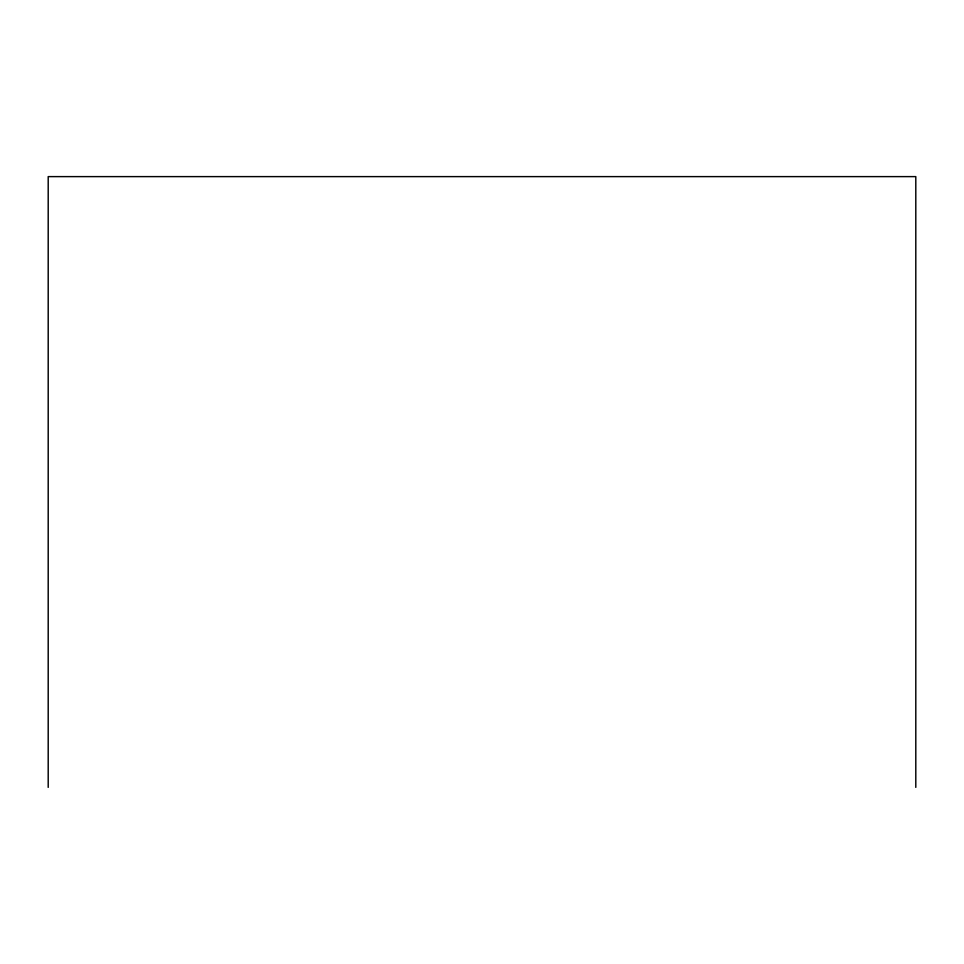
<?xml version="1.0" encoding="UTF-8"?>
<svg xmlns="http://www.w3.org/2000/svg" width="964" height="964" viewBox="0 0 964 964"><rect width="100%" height="100%" fill="white"/><g stroke="black" fill="none" stroke-linecap="round" stroke-linejoin="round"><path stroke-width="1.45" d="M915.8 787.383L915.8 176.617L48.2 176.617L48.2 787.383"/></g></svg>
